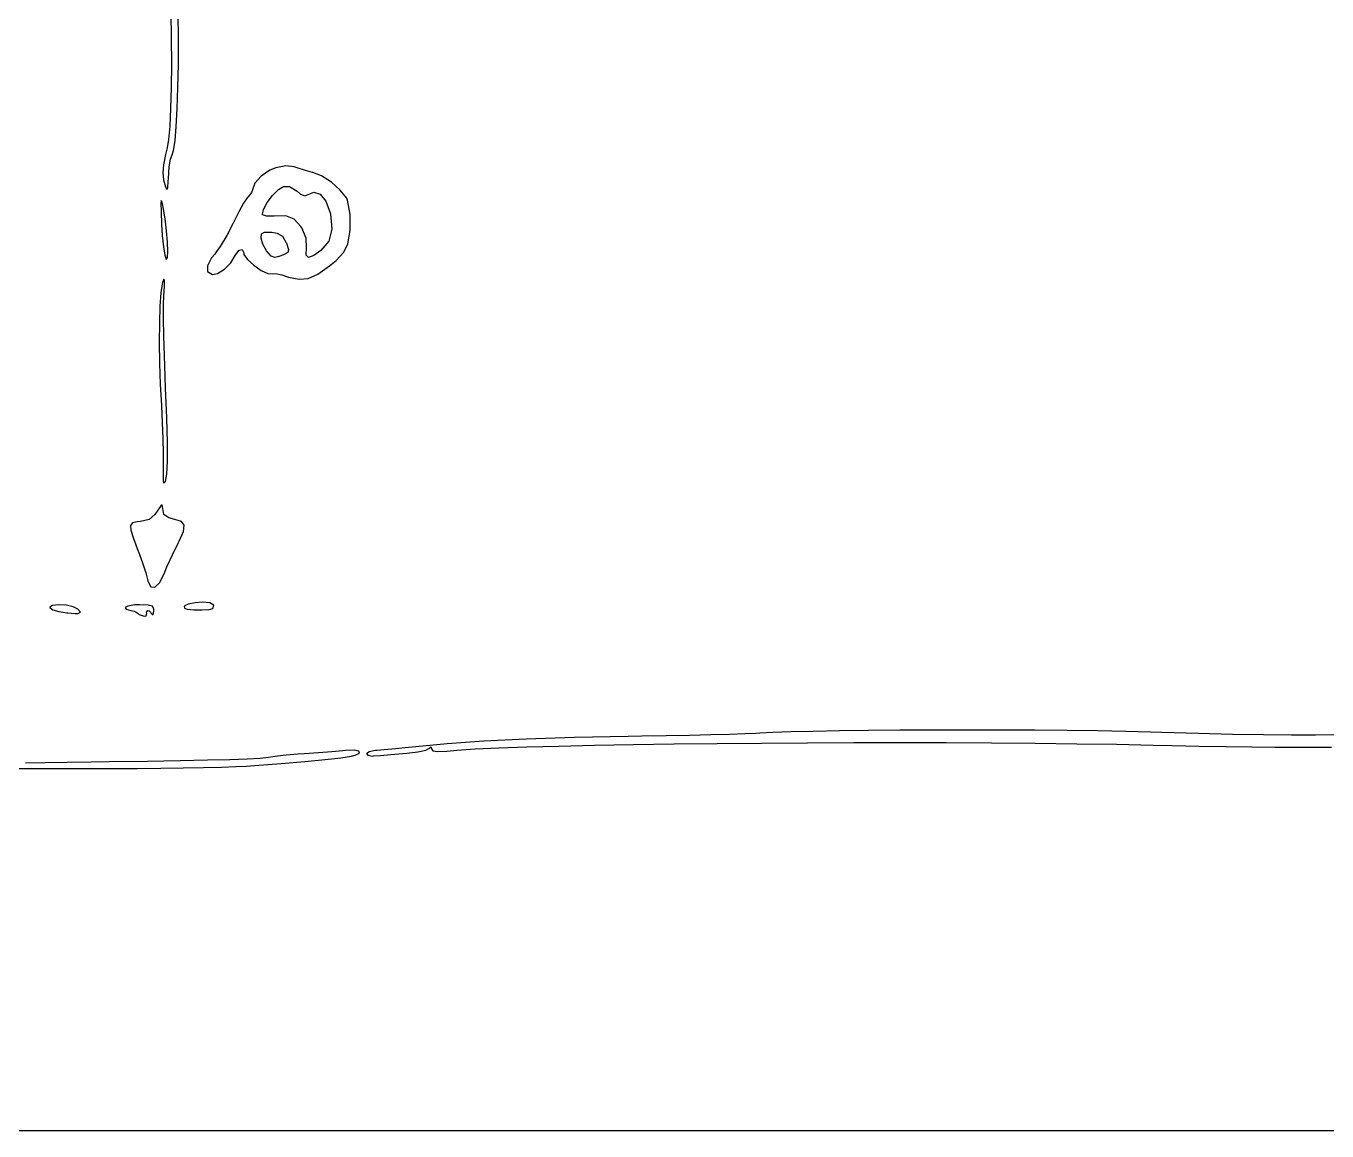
# Model space of a CAD drawing. Extents: x 10 to 96, y -67.8 to -17.5.
# Drawn here: x 36.05 to 62.44, y -62.53 to -40.11 of the extents above; entities that cross this region are included whole.
import ezdxf

# ---------------------------------------------------------------- set-up
doc = ezdxf.new("R2010")
doc.units = 0
doc.layers.add('BLACK', color=7, linetype='CONTINUOUS')

msp = doc.modelspace()

# ---------------------------------------------------------------- linework, layer by layer
at = {"layer": 'BLACK', "linetype": 'CONTINUOUS'}
for p, q in [((38.992493, -39.826852), (39.000983, -40.361915)), ((39.144247, -40.377873), (39.137421, -39.853348)), ((39.000983, -40.361915), (39.002765, -40.876695)), ((39.143474, -40.884274), (39.144247, -40.377873)), ((39.002765, -40.876695), (38.998022, -41.355039)), ((39.135703, -41.358004), (39.143474, -40.884274)), ((38.998022, -41.355039), (38.986935, -41.780798)), ((39.121533, -41.784516), (39.135703, -41.358004)), ((38.986935, -41.780798), (38.969686, -42.137822)), ((39.101563, -42.149261), (39.121533, -41.784516)), ((38.969686, -42.137822), (38.946457, -42.40996)), ((39.076393, -42.437692), (39.101563, -42.149261)), ((38.946457, -42.40996), (38.917429, -42.581062)), ((39.046621, -42.635262), (39.076393, -42.437692)), ((38.88487, -42.712021), (38.845521, -42.922531)), ((38.917429, -42.581062), (38.88487, -42.712021)), ((38.982857, -42.810659), (39.019363, -42.718995)), ((39.019363, -42.718995), (39.046621, -42.635262)), ((38.845521, -42.922531), (38.831609, -43.079676)), ((38.941282, -43.198654), (38.958154, -42.961739)), ((38.958154, -42.961739), (38.982857, -42.810659)), ((41.121476, -42.98268), (40.997321, -43.03447)), ((41.321331, -42.942315), (41.121476, -42.98268)), ((41.493682, -42.963827), (41.321331, -42.942315)), ((41.555746, -42.984147), (41.493682, -42.963827)), ((41.725796, -43.040077), (41.555746, -42.984147)), ((38.831609, -43.079676), (38.845711, -43.226211)), ((38.845711, -43.226211), (38.881686, -43.372979)), ((38.927438, -43.392064), (38.938629, -43.255658)), ((38.938629, -43.255658), (38.941282, -43.198654)), ((40.823437, -43.15447), (40.695234, -43.29735)), ((40.997321, -43.03447), (40.823437, -43.15447)), ((41.867194, -43.077718), (41.725796, -43.040077)), ((41.873489, -43.078974), (41.867194, -43.077718)), ((42.050511, -43.148892), (41.873489, -43.078974)), ((42.248145, -43.278708), (42.050511, -43.148892)), ((42.427941, -43.437435), (42.248145, -43.278708)), ((38.881686, -43.372979), (38.907578, -43.421264)), ((38.907578, -43.421264), (38.927438, -43.392064)), ((40.630483, -43.484443), (40.554774, -43.580367)), ((40.645266, -43.432368), (40.630483, -43.484443)), ((40.695234, -43.29735), (40.645266, -43.432368)), ((41.056093, -43.545841), (41.174115, -43.425744)), ((41.174115, -43.425744), (41.276042, -43.364012)), ((41.276042, -43.364012), (41.396695, -43.363328)), ((41.396695, -43.363328), (41.551531, -43.458177)), ((41.551531, -43.458177), (41.622255, -43.519061)), ((41.622255, -43.519061), (41.711121, -43.552802)), ((41.711121, -43.552802), (41.808974, -43.51195)), ((41.808974, -43.51195), (41.893235, -43.481016)), ((41.893235, -43.481016), (42.022798, -43.520533)), ((42.022798, -43.520533), (42.135753, -43.662967)), ((42.551449, -43.594081), (42.427941, -43.437435)), ((38.797175, -43.64842), (38.791426, -43.707889)), ((38.791426, -43.707889), (38.794318, -43.867434)), ((38.812292, -43.680514), (38.797175, -43.64842)), ((38.835098, -43.783602), (38.812292, -43.680514)), ((38.875176, -44.018706), (38.835098, -43.783602)), ((40.467325, -43.700971), (40.368173, -43.877744)), ((40.542255, -43.592754), (40.467325, -43.700971)), ((40.554774, -43.580367), (40.542255, -43.592754)), ((40.869454, -43.828772), (40.946398, -43.691214)), ((40.946398, -43.691214), (41.056093, -43.545841)), ((42.135753, -43.662967), (42.222602, -43.899421)), ((42.574806, -43.644218), (42.551449, -43.594081)), ((42.630776, -43.929833), (42.574806, -43.644218)), ((38.794318, -43.867434), (38.805128, -44.135565)), ((38.905276, -44.262663), (38.875176, -44.018706)), ((40.368173, -43.877744), (40.262778, -44.091596)), ((40.849685, -43.925426), (40.869454, -43.828772)), ((40.854006, -43.935801), (40.849685, -43.925426)), ((40.928771, -43.965304), (40.854006, -43.935801)), ((41.06759, -43.966511), (40.928771, -43.965304)), ((41.085984, -43.96447), (41.06759, -43.966511)), ((41.323767, -43.959143), (41.085984, -43.96447)), ((41.492892, -44.023545), (41.323767, -43.959143)), ((41.628459, -44.17265), (41.492892, -44.023545)), ((42.222602, -43.899421), (42.227949, -43.921294)), ((42.227949, -43.921294), (42.260126, -44.226728)), ((42.627963, -44.258358), (42.630776, -43.929833)), ((38.805128, -44.135565), (38.818266, -44.355398)), ((38.924059, -44.491299), (38.905276, -44.262663)), ((40.249921, -44.119067), (40.126156, -44.358154)), ((40.262778, -44.091596), (40.249921, -44.119067)), ((40.821247, -44.414266), (40.833776, -44.324946)), ((40.833776, -44.324946), (40.894556, -44.289884)), ((40.894556, -44.289884), (41.037295, -44.293341)), ((41.037295, -44.293341), (41.14793, -44.309251)), ((41.14793, -44.309251), (41.256602, -44.369258)), ((41.648906, -44.204599), (41.628459, -44.17265)), ((41.739185, -44.412615), (41.648906, -44.204599)), ((42.260126, -44.226728), (42.195055, -44.471887)), ((42.579711, -44.52525), (42.627963, -44.258358)), ((38.818266, -44.355398), (38.840687, -44.589676)), ((38.840687, -44.589676), (38.866913, -44.759915)), ((38.930186, -44.680438), (38.924059, -44.491299)), ((39.994289, -44.577712), (39.919344, -44.680438)), ((40.126156, -44.358154), (39.994289, -44.577712)), ((40.854437, -44.536425), (40.821247, -44.414266)), ((40.93382, -44.670431), (40.854437, -44.536425)), ((41.256602, -44.369258), (41.331414, -44.503782)), ((41.331414, -44.503782), (41.334974, -44.512567)), ((41.334974, -44.512567), (41.377976, -44.639473)), ((41.741247, -44.608554), (41.739185, -44.412615)), ((42.195055, -44.471887), (42.030768, -44.664622)), ((42.499525, -44.695392), (42.579711, -44.52525)), ((38.866913, -44.759915), (38.893599, -44.839492)), ((38.893599, -44.839492), (38.899112, -44.84352)), ((38.899112, -44.84352), (38.922317, -44.805904)), ((38.922317, -44.805904), (38.930186, -44.680438)), ((39.819309, -44.809644), (39.733441, -44.971457)), ((39.880781, -44.733295), (39.819309, -44.809644)), ((39.919344, -44.680438), (39.880781, -44.733295)), ((40.209818, -44.909478), (40.29811, -44.766166)), ((40.29811, -44.766166), (40.308853, -44.741178)), ((40.308853, -44.741178), (40.376339, -44.65305)), ((40.376339, -44.65305), (40.440637, -44.639878)), ((40.440637, -44.639878), (40.469284, -44.711945)), ((40.469284, -44.711945), (40.475146, -44.741319)), ((40.475146, -44.741319), (40.547206, -44.846272)), ((40.547206, -44.846272), (40.67479, -44.96245)), ((41.029122, -44.774018), (40.93382, -44.670431)), ((41.10217, -44.806443), (41.029122, -44.774018)), ((41.18406, -44.783677), (41.10217, -44.806443)), ((41.276683, -44.749371), (41.18406, -44.783677)), ((41.361683, -44.70433), (41.276683, -44.749371)), ((41.377976, -44.639473), (41.361683, -44.70433)), ((41.734518, -44.75355), (41.741247, -44.608554)), ((41.78193, -44.804942), (41.734518, -44.75355)), ((41.891262, -44.764238), (41.78193, -44.804942)), ((42.030768, -44.664622), (41.891262, -44.764238)), ((42.344081, -44.864548), (42.499525, -44.695392)), ((39.733441, -44.971457), (39.738157, -45.089491)), ((39.738157, -45.089491), (39.834942, -45.150237)), ((39.93599, -45.130716), (40.076798, -45.041205)), ((40.076798, -45.041205), (40.209818, -44.909478)), ((40.67479, -44.96245), (40.824164, -45.065455)), ((40.824164, -45.065455), (40.961597, -45.130891)), ((41.053353, -45.134362), (41.117624, -45.125789)), ((41.117624, -45.125789), (41.241614, -45.153115)), ((41.971601, -45.138848), (42.209771, -44.973444)), ((42.209771, -44.973444), (42.344081, -44.864548)), ((38.815699, -45.339885), (38.789485, -45.519089)), ((38.824389, -45.308776), (38.815699, -45.339885)), ((38.852531, -45.243463), (38.824389, -45.308776)), ((38.86516, -45.268221), (38.852531, -45.243463)), ((38.863228, -45.39246), (38.86516, -45.268221)), ((39.834942, -45.150237), (39.93599, -45.130716)), ((40.961597, -45.130891), (41.053353, -45.134362)), ((41.241614, -45.153115), (41.380409, -45.200738)), ((41.380409, -45.200738), (41.593847, -45.245642)), ((41.593847, -45.245642), (41.778602, -45.227296)), ((41.778602, -45.227296), (41.971601, -45.138848)), ((38.789485, -45.519089), (38.7709, -45.789495)), ((38.844957, -45.7619), (38.851422, -45.575531)), ((38.851422, -45.575531), (38.863228, -45.39246)), ((38.7709, -45.789495), (38.760146, -46.130882)), ((38.844558, -46.042342), (38.844957, -45.7619)), ((38.760146, -46.130882), (38.757426, -46.52303)), ((38.849801, -46.393788), (38.844558, -46.042342)), ((38.860265, -46.79317), (38.849801, -46.393788)), ((38.757426, -46.52303), (38.762942, -46.945721)), ((38.762942, -46.945721), (38.776895, -47.378733)), ((38.875527, -47.21742), (38.860265, -46.79317)), ((38.885798, -47.452667), (38.875527, -47.21742)), ((38.776895, -47.378733), (38.799487, -47.801847)), ((38.910302, -48.060296), (38.885798, -47.452667)), ((38.799487, -47.801847), (38.800146, -47.811947)), ((38.800146, -47.811947), (38.818852, -48.148547)), ((38.818852, -48.148547), (38.831941, -48.48243)), ((38.92197, -48.554443), (38.910302, -48.060296)), ((38.831941, -48.48243), (38.838225, -48.775516)), ((38.920815, -48.934451), (38.92197, -48.554443)), ((38.838225, -48.775516), (38.836518, -48.989722)), ((38.83635, -48.994226), (38.832905, -49.191592)), ((38.836518, -48.989722), (38.83635, -48.994226)), ((38.90685, -49.199664), (38.920815, -48.934451)), ((38.832905, -49.191592), (38.837776, -49.332131)), ((38.837776, -49.332131), (38.84994, -49.385681)), ((38.880085, -49.349428), (38.90685, -49.199664)), ((38.84994, -49.385681), (38.880085, -49.349428)), ((38.785957, -49.841512), (38.712379, -49.953893)), ((38.818839, -49.824148), (38.785957, -49.841512)), ((38.826567, -49.893852), (38.818839, -49.824148)), ((38.549916, -50.121162), (38.3753, -50.159205)), ((38.667783, -50.020412), (38.549916, -50.121162)), ((38.712379, -49.953893), (38.667783, -50.020412)), ((38.826571, -49.895498), (38.826567, -49.893852)), ((38.852471, -50.017782), (38.826571, -49.895498)), ((38.948163, -50.088446), (38.852471, -50.017782)), ((39.071571, -50.12089), (38.948163, -50.088446)), ((39.205592, -50.163176), (39.071571, -50.12089)), ((38.217009, -50.187216), (38.174072, -50.238018)), ((38.174072, -50.238018), (38.179436, -50.337808)), ((38.179436, -50.337808), (38.231572, -50.50655)), ((38.309775, -50.165443), (38.217009, -50.187216)), ((38.3753, -50.159205), (38.309775, -50.165443)), ((39.158388, -50.559394), (39.246228, -50.362124)), ((39.262887, -50.23682), (39.205592, -50.163176)), ((39.246228, -50.362124), (39.262887, -50.23682)), ((38.231572, -50.50655), (38.328949, -50.764203)), ((39.021791, -50.834283), (39.13709, -50.600565)), ((39.13709, -50.600565), (39.158388, -50.559394)), ((38.328949, -50.764203), (38.333355, -50.775621)), ((38.333355, -50.775621), (38.415654, -51.000682)), ((38.912715, -51.077372), (39.021791, -50.834283)), ((38.415654, -51.000682), (38.481621, -51.201615)), ((38.855738, -51.218822), (38.912715, -51.077372)), ((38.481621, -51.201615), (38.51733, -51.336143)), ((38.51733, -51.336143), (38.525197, -51.372326)), ((38.525197, -51.372326), (38.584772, -51.485085)), ((38.668993, -51.493872), (38.763952, -51.40351)), ((38.763952, -51.40351), (38.855738, -51.218822)), ((38.584772, -51.485085), (38.668993, -51.493872)), ((36.589086, -51.861922), (36.53903, -51.90075)), ((36.53903, -51.90075), (36.539264, -51.903393)), ((36.539264, -51.903393), (36.595988, -51.949243)), ((36.711849, -51.848903), (36.589086, -51.861922)), ((36.595988, -51.949243), (36.722344, -51.988741)), ((36.866212, -51.859027), (36.711849, -51.848903)), ((37.011069, -51.88963), (36.866212, -51.859027)), ((37.104685, -51.937413), (37.011069, -51.88963)), ((37.155679, -52.002242), (37.104685, -51.937413)), ((38.116961, -51.87462), (38.064204, -51.908083)), ((38.064204, -51.908083), (38.084637, -51.941511)), ((38.084637, -51.941511), (38.178063, -51.966743)), ((38.251854, -51.853381), (38.116961, -51.87462)), ((38.178063, -51.966743), (38.245437, -51.976125)), ((38.245437, -51.976125), (38.289287, -52.002242)), ((38.357506, -51.849422), (38.251854, -51.853381)), ((38.531788, -51.854596), (38.357506, -51.849422)), ((38.494668, -52.00297), (38.525137, -51.966743)), ((38.525137, -51.966743), (38.5487, -51.972093)), ((38.618053, -51.879004), (38.531788, -51.854596)), ((38.5487, -51.972093), (38.611959, -52.040069)), ((38.645457, -51.935978), (38.618053, -51.879004)), ((38.632644, -52.055429), (38.646178, -51.981408)), ((38.646178, -51.981408), (38.645457, -51.935978)), ((39.345602, -51.839614), (39.264329, -51.880801)), ((39.264329, -51.880801), (39.270638, -51.920813)), ((39.270638, -51.920813), (39.319768, -51.936454)), ((39.319768, -51.936454), (39.45619, -51.951909)), ((39.485275, -51.80748), (39.345602, -51.839614)), ((39.45619, -51.951909), (39.621699, -51.955492)), ((39.62991, -51.794885), (39.485275, -51.80748)), ((39.621699, -51.955492), (39.767735, -51.946811)), ((39.781362, -51.811283), (39.62991, -51.794885)), ((39.767735, -51.946811), (39.845737, -51.925471)), ((39.860967, -51.859264), (39.781362, -51.811283)), ((39.845737, -51.925471), (39.846081, -51.925126)), ((39.846081, -51.925126), (39.860967, -51.859264)), ((36.722344, -51.988741), (36.883951, -52.01349)), ((36.883951, -52.01349), (36.905182, -52.015021)), ((36.905182, -52.015021), (37.049167, -52.025404)), ((37.049167, -52.025404), (37.111099, -52.023787)), ((37.111099, -52.023787), (37.155679, -52.002242)), ((38.289287, -52.002242), (38.328176, -52.025404)), ((38.328176, -52.025404), (38.35107, -52.049645)), ((38.35107, -52.049645), (38.452421, -52.084064)), ((38.452421, -52.084064), (38.491517, -52.076158)), ((38.491517, -52.076158), (38.504157, -52.025404)), ((38.504157, -52.025404), (38.494668, -52.00297)), ((38.611959, -52.040069), (38.632644, -52.055429)), ((45.341144, -54.618327), (44.594846, -54.670225)), ((46.201441, -54.575976), (45.341144, -54.618327)), ((47.176645, -54.54313), (46.201441, -54.575976)), ((48.267667, -54.519746), (47.176645, -54.54313)), ((48.545474, -54.515556), (48.267667, -54.519746)), ((49.03762, -54.507927), (48.545474, -54.515556)), ((49.510399, -54.499164), (49.03762, -54.507927)), ((49.946322, -54.489698), (49.510399, -54.499164)), ((50.327899, -54.479961), (49.946322, -54.489698)), ((50.63764, -54.470385), (50.327899, -54.479961)), ((50.858057, -54.4614), (50.63764, -54.470385)), ((50.940185, -54.456471), (50.858057, -54.4614)), ((51.202622, -54.441633), (50.940185, -54.456471)), ((51.56825, -54.428676), (51.202622, -54.441633)), ((52.022955, -54.417632), (51.56825, -54.428676)), ((52.552623, -54.408532), (52.022955, -54.417632)), ((53.143139, -54.401408), (52.552623, -54.408532)), ((53.780388, -54.39629), (53.143139, -54.401408)), ((54.450256, -54.393209), (53.780388, -54.39629)), ((55.138627, -54.392198), (54.450256, -54.393209)), ((55.831388, -54.393288), (55.138627, -54.392198)), ((56.514424, -54.396509), (55.831388, -54.393288)), ((57.173619, -54.401894), (56.514424, -54.396509)), ((57.79486, -54.409473), (57.173619, -54.401894)), ((58.364032, -54.419277), (57.79486, -54.409473)), ((58.867019, -54.431339), (58.364032, -54.419277)), ((59.093996, -54.438386), (58.867019, -54.431339)), ((59.8366, -54.461473), (59.093996, -54.438386)), ((60.527638, -54.47862), (59.8366, -54.461473)), ((61.159086, -54.489845), (60.527638, -54.47862)), ((61.722924, -54.495166), (61.159086, -54.489845)), ((62.211127, -54.494601), (61.722924, -54.495166)), ((62.615673, -54.488169), (62.211127, -54.494601)), ((41.566745, -54.882785), (41.331615, -54.901691)), ((41.701155, -54.873867), (41.566745, -54.882785)), ((41.984018, -54.854389), (41.701155, -54.873867)), ((42.257982, -54.832005), (41.984018, -54.854389)), ((42.477538, -54.810546), (42.257982, -54.832005)), ((42.537067, -54.803454), (42.477538, -54.810546)), ((42.707166, -54.796335), (42.537067, -54.803454)), ((42.804975, -54.818885), (42.707166, -54.796335)), ((42.732949, -54.90218), (42.8178, -54.8584)), ((42.8178, -54.8584), (42.804975, -54.818885)), ((42.977811, -54.8584), (42.962356, -54.870438)), ((42.962356, -54.870438), (42.984742, -54.90298)), ((43.01403, -54.83019), (42.977811, -54.8584)), ((43.141228, -54.806772), (43.01403, -54.83019)), ((43.169721, -54.80533), (43.141228, -54.806772)), ((43.318502, -54.795795), (43.169721, -54.80533)), ((43.24209, -54.906427), (43.451711, -54.889521)), ((43.546038, -54.775547), (43.318502, -54.795795)), ((43.451711, -54.889521), (43.695612, -54.869874)), ((43.814628, -54.748092), (43.546038, -54.775547)), ((43.695612, -54.869874), (43.781841, -54.861979)), ((43.781841, -54.861979), (44.000719, -54.832639)), ((43.961638, -54.731713), (43.814628, -54.748092)), ((44.594846, -54.670225), (43.961638, -54.731713)), ((44.000719, -54.832639), (44.162569, -54.79735)), ((44.162569, -54.79735), (44.237324, -54.762094)), ((44.237324, -54.762094), (44.265944, -54.728588)), ((44.265944, -54.728588), (44.281319, -54.771409)), ((44.281319, -54.771409), (44.303996, -54.810715)), ((44.303996, -54.810715), (44.400013, -54.828175)), ((44.400013, -54.828175), (44.590185, -54.816522)), ((44.590185, -54.816522), (44.789552, -54.799192)), ((44.789552, -54.799192), (45.167518, -54.775753)), ((45.167518, -54.775753), (45.646016, -54.753957)), ((45.646016, -54.753957), (46.215172, -54.733886)), ((46.215172, -54.733886), (46.865115, -54.715624)), ((46.865115, -54.715624), (47.58597, -54.699254)), ((47.58597, -54.699254), (48.367866, -54.684859)), ((48.367866, -54.684859), (49.200929, -54.67252)), ((49.200929, -54.67252), (50.075286, -54.662322)), ((50.075286, -54.662322), (50.981065, -54.654347)), ((50.981065, -54.654347), (51.908393, -54.648678)), ((51.908393, -54.648678), (52.847396, -54.645397)), ((52.847396, -54.645397), (53.788202, -54.644588)), ((53.788202, -54.644588), (54.720938, -54.646334)), ((54.720938, -54.646334), (55.635731, -54.650717)), ((55.635731, -54.650717), (56.522708, -54.65782)), ((56.522708, -54.65782), (57.371996, -54.667726)), ((57.371996, -54.667726), (58.173722, -54.680518)), ((58.173722, -54.680518), (58.918014, -54.696278)), ((58.918014, -54.696278), (59.299355, -54.705009)), ((59.299355, -54.705009), (59.853382, -54.716044)), ((59.853382, -54.716044), (60.400287, -54.725176)), ((60.400287, -54.725176), (60.91804, -54.732121)), ((60.91804, -54.732121), (61.38461, -54.736595)), ((61.38461, -54.736595), (61.777966, -54.738314)), ((61.777966, -54.738314), (62.07608, -54.736995)), ((62.07608, -54.736995), (62.135807, -54.736349)), ((62.135807, -54.736349), (62.537813, -54.73672)), ((36.440706, -55.055829), (36.040031, -55.061141)), ((36.891631, -55.049923), (36.440706, -55.055829)), ((37.37604, -55.043645), (36.891631, -55.049923)), ((37.741571, -55.03895), (37.37604, -55.043645)), ((38.516956, -55.028176), (37.741571, -55.03895)), ((39.179794, -55.017076), (38.516956, -55.028176)), ((39.73486, -55.005501), (39.179794, -55.017076)), ((39.242262, -55.157648), (39.655871, -55.150422)), ((39.655871, -55.150422), (40.016399, -55.141876)), ((40.186928, -54.993304), (39.73486, -55.005501)), ((40.016399, -55.141876), (40.311279, -55.132025)), ((40.540772, -54.980337), (40.186928, -54.993304)), ((40.311279, -55.132025), (40.527945, -55.120886)), ((40.527945, -55.120886), (40.691138, -55.109614)), ((40.801165, -54.966452), (40.540772, -54.980337)), ((40.691138, -55.109614), (41.23163, -55.069386)), ((40.972883, -54.951501), (40.801165, -54.966452)), ((41.058352, -54.936135), (40.972883, -54.951501)), ((41.151852, -54.920472), (41.058352, -54.936135)), ((41.331615, -54.901691), (41.151852, -54.920472)), ((41.23163, -55.069386), (41.712628, -55.02904)), ((41.712628, -55.02904), (42.119704, -54.989934)), ((42.119704, -54.989934), (42.438433, -54.953424)), ((42.438433, -54.953424), (42.654388, -54.920868)), ((42.654388, -54.920868), (42.732949, -54.90218)), ((42.984742, -54.90298), (43.079677, -54.919558)), ((43.079677, -54.919558), (43.102641, -54.917695)), ((43.102641, -54.917695), (43.24209, -54.906427)), ((35.916266, -55.169787), (36.349595, -55.172291)), ((36.349595, -55.172291), (36.817806, -55.173354)), ((36.817806, -55.173354), (37.308332, -55.172993)), ((37.308332, -55.172993), (37.808606, -55.171224)), ((37.808606, -55.171224), (38.306063, -55.168066)), ((38.306063, -55.168066), (38.788137, -55.163535)), ((38.788137, -55.163535), (39.242262, -55.157648)), ((40, -62.525635), (9.96582, -62.525635)), ((70.03418, -62.525635), (40, -62.525635))]:
    msp.add_line(p, q, dxfattribs=at)

doc.saveas('drawing.dxf')
